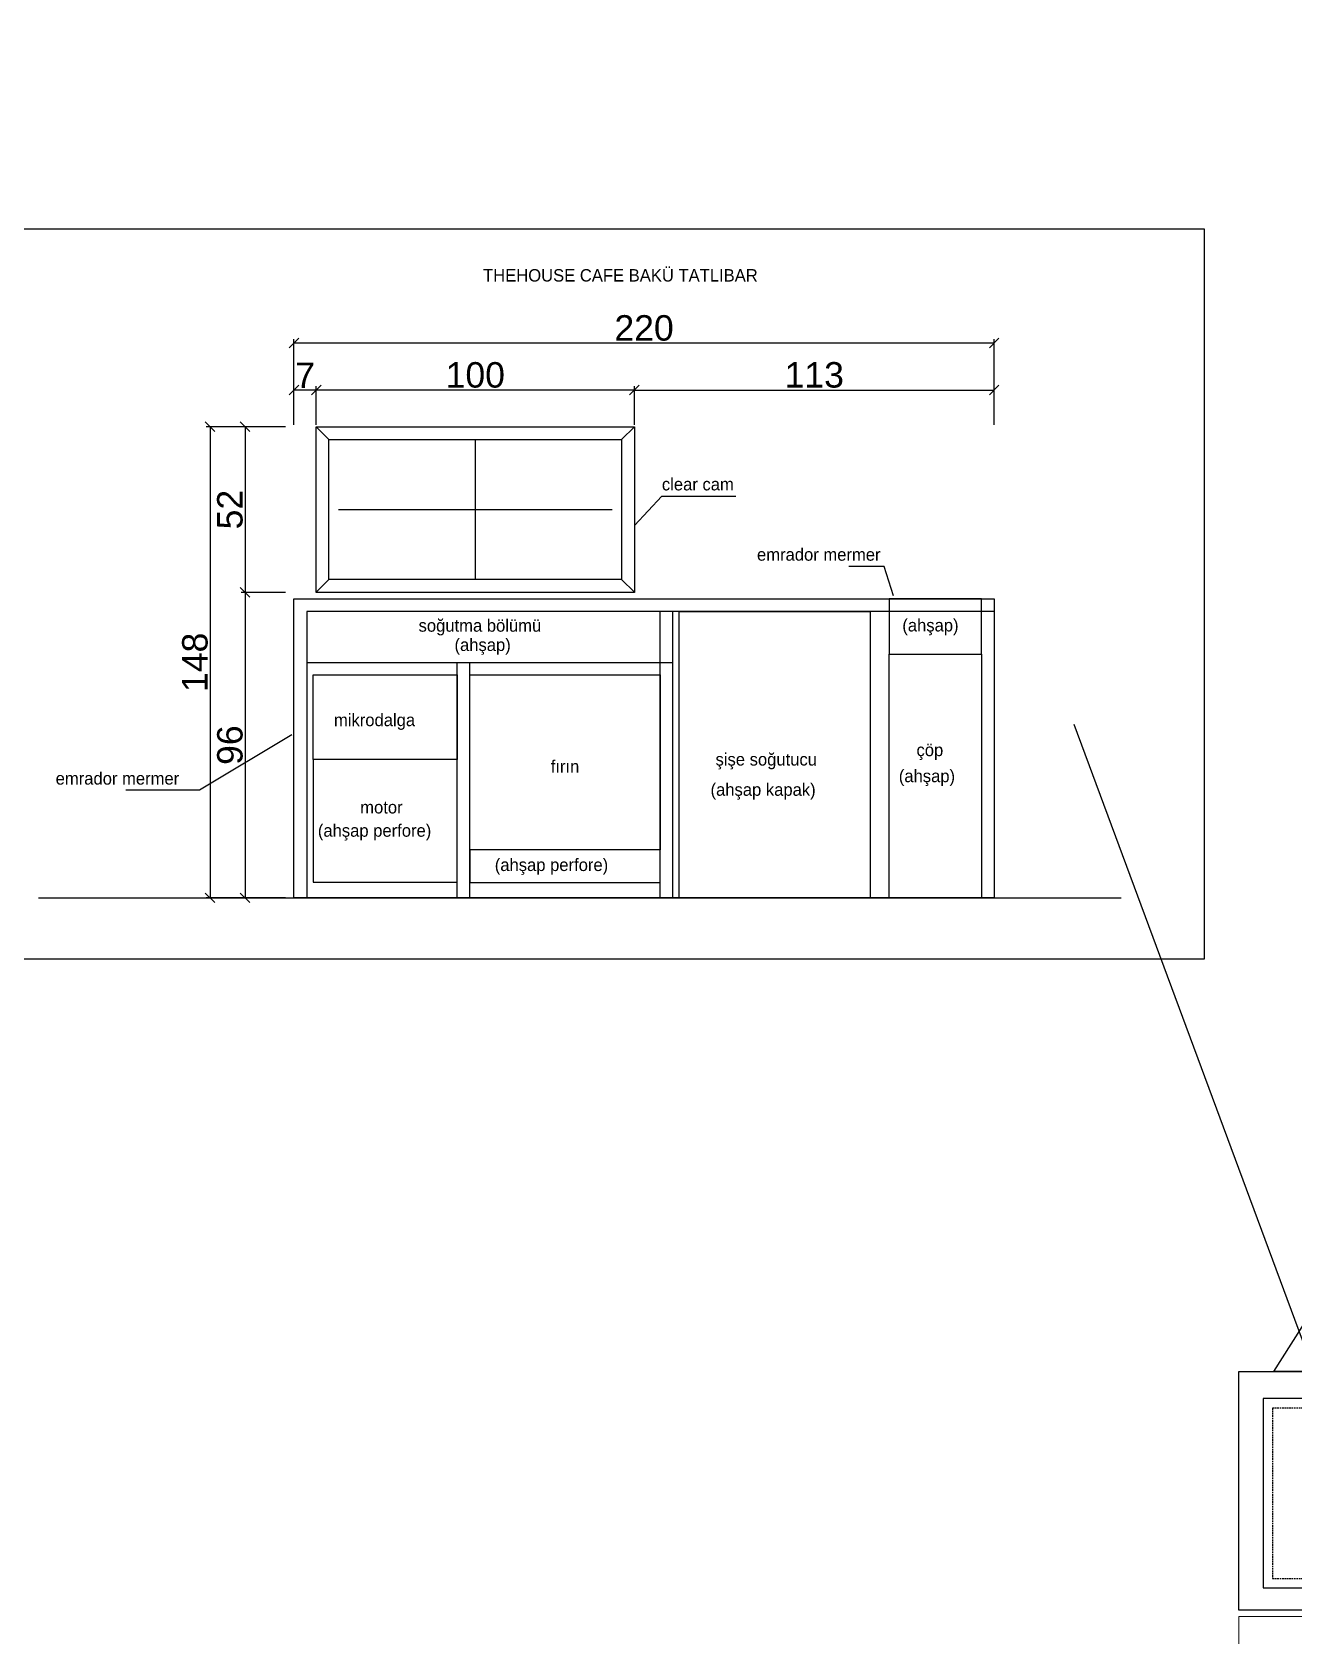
# Model space of a CAD drawing. Header units: centimetres. Extents: x 10243 to 22741, y 2279 to 4414.
# Drawn here: x 15112 to 15509, y 3263 to 3767 of the extents above; entities that cross this region are included whole.
import ezdxf

# ---------------------------------------------------------------- set-up
doc = ezdxf.new("R2010")
doc.units = ezdxf.units.CM
doc.header["$MEASUREMENT"] = 0
doc.linetypes.add('DASHED', pattern=[0.75, 0.5, -0.25])
doc.layers.add('MUTFAKEKİPMAN', color=1, linetype='Continuous')
doc.layers.add('S2000-002 Çizgi', color=7, linetype='Continuous')
for name, color, linetype, lineweight in [('xxx_Auto_Betonarme', 6, 'Continuous', 30), ('xxx_Auto_Duvar_Duvar Plan Kesit', 7, 'Continuous', 30), ('xxx_Auto_Kaplama_Ahşap', 34, 'Continuous', 13)]:
    doc.layers.add(name, color=color, linetype=linetype, lineweight=lineweight)
doc.styles.get("Standard").update_dxf_attribs({"font": 'arial.ttf'})
doc.styles.add('TAKSİM', font='GOTHIC.TTF', dxfattribs={"height": 20})
doc.dimstyles.new('OLCU50', dxfattribs={"dimtxt": 8, "dimasz": 3, "dimexe": 1.25, "dimexo": 0.625, "dimtad": 1, "dimdec": 0, "dimtxsty": 'Standard', "dimblk": 'OBLIQUE', "dimcen": 2.5, "dimclrd": 256, "dimclre": 251, "dimclrt": 25, "dimadec": 0, "dimazin": 0, "dimtfac": 1, "dimtdec": 0, "dimtmove": 0, "dimatfit": 3, "dimldrblk": 'OBLIQUE', "dimfxl": 1, "dimarcsym": 0})

# ---------------------------------------------------------------- blocks, each defined once
blk = doc.blocks.new('A$C503C02DF')
at = {"layer": 'S2000-002 Çizgi'}
for points in [[(43.11, 93.56), (5.97, 61.44), (7.72, 59), (44.86, 91.13)], [(59.5, 59), (0, 59), (0, 0), (59.5, 0)]]:
    blk.add_lwpolyline(points, close=True, dxfattribs=at)
at = {"layer": 'S2000-002 Çizgi', "const_width": 0.5}
blk.add_lwpolyline([(40.44, 91.64), (39.31, 93.21), (32.6, 88.38), (30.89, 87.15)], dxfattribs=at)
at = {"layer": 'S2000-002 Çizgi', "linetype": 'DASHED'}
blk.add_lwpolyline([(56.5, 56), (3, 56), (3, 3), (56.5, 3)], close=True, dxfattribs=at)
at = {"layer": 'S2000-002 Çizgi', "linetype": 'DASHED', "ltscale": 0.1}
blk.add_lwpolyline([(35.78, 52.93), (34.32, 52.76), (32.62, 52.31), (30.76, 51.67), (28.81, 50.93), (26.86, 50.2), (25, 49.56), (23.29, 49.1), (21.84, 48.93), (20.69, 49.1), (19.88, 49.56), (19.39, 50.2), (19.22, 50.93), (19.39, 51.67), (19.88, 52.31), (20.69, 52.76), (21.84, 52.93), (23.29, 52.76), (25, 52.31), (26.86, 51.67), (28.81, 50.93), (30.76, 50.2), (32.62, 49.56), (34.32, 49.1), (35.78, 48.93), (36.92, 49.1), (37.74, 49.56), (38.23, 50.2), (38.39, 50.93), (38.23, 51.67), (37.74, 52.31), (36.92, 52.76)], close=True, dxfattribs=at)
at = {"layer": 'S2000-002 Çizgi', "linetype": 'DASHED'}
for points in [[(15.22, 45.62), (41.89, 45.62, -1), (41.89, 41.28)], [(41.89, 41.28), (15.22, 41.28, 1), (15.22, 36.93)]]:
    blk.add_lwpolyline(points, format="xyb", dxfattribs=at)
at = {"layer": 'S2000-002 Çizgi'}
blk.add_arc((0.22, 59), 55, 0, 38.867, dxfattribs=at)
blk = doc.blocks.new('_Oblique')
at = {"color": 0, "linetype": 'ByBlock', "lineweight": -2}
blk.add_line((-0.5, -0.5), (0.5, 0.5), dxfattribs=at)
blk = doc.blocks.new('*D132')
at = {"color": 251, "lineweight": -2, "ltscale": 5, "transparency": 16777216}
for p, q in [((15201.31, 3643.95), (15201.31, 3656.12)), ((15301.31, 3643.95), (15301.31, 3656.12))]:
    blk.add_line(p, q, dxfattribs=at)
at = {"lineweight": -2, "ltscale": 5, "transparency": 16777216}
blk.add_line((15301.31, 3654.87), (15201.31, 3654.87), dxfattribs=at)
at = {"layer": 'Defpoints', "color": 0, "ltscale": 5, "transparency": 16777216}
for p in [(15201.31, 3654.87), (15201.31, 3643.33), (15301.31, 3643.33)]:
    blk.add_point(p, dxfattribs=at)
at = {"lineweight": -2, "ltscale": 5, "transparency": 16777216, "xscale": 3, "yscale": 3, "zscale": 3, "rotation": 180}
blk.add_blockref('_Oblique', (15201.31, 3654.87), dxfattribs=at)
at = {"lineweight": -2, "ltscale": 5, "transparency": 16777216, "xscale": 3, "yscale": 3, "zscale": 3}
blk.add_blockref('_Oblique', (15301.31, 3654.87), dxfattribs=at)
at = {"color": 25, "ltscale": 5, "transparency": 16777216, "insert": (15251.31, 3659.58), "char_height": 8, "attachment_point": 5}
blk.add_mtext('100', dxfattribs=at)
blk = doc.blocks.new('*D133')
at = {"color": 251, "lineweight": -2, "ltscale": 5, "transparency": 16777216}
for p, q in [((15194.31, 3643.95), (15194.31, 3656.12)), ((15201.31, 3643.95), (15201.31, 3656.12))]:
    blk.add_line(p, q, dxfattribs=at)
at = {"lineweight": -2, "ltscale": 5, "transparency": 16777216}
blk.add_line((15201.31, 3654.87), (15194.31, 3654.87), dxfattribs=at)
at = {"layer": 'Defpoints', "color": 0, "ltscale": 5, "transparency": 16777216}
for p in [(15194.31, 3654.87), (15194.31, 3643.33), (15201.31, 3643.33)]:
    blk.add_point(p, dxfattribs=at)
at = {"lineweight": -2, "ltscale": 5, "transparency": 16777216, "xscale": 3, "yscale": 3, "zscale": 3, "rotation": 180}
blk.add_blockref('_Oblique', (15194.31, 3654.87), dxfattribs=at)
at = {"lineweight": -2, "ltscale": 5, "transparency": 16777216, "xscale": 3, "yscale": 3, "zscale": 3}
blk.add_blockref('_Oblique', (15201.31, 3654.87), dxfattribs=at)
at = {"color": 25, "ltscale": 5, "transparency": 16777216, "insert": (15197.81, 3659.5), "char_height": 8, "attachment_point": 5}
blk.add_mtext('7', dxfattribs=at)
blk = doc.blocks.new('*D129')
at = {"color": 251, "lineweight": -2, "ltscale": 5, "transparency": 16777216}
for p, q in [((15191.68, 3643.33), (15177.66, 3643.33)), ((15191.68, 3591.28), (15177.66, 3591.28))]:
    blk.add_line(p, q, dxfattribs=at)
at = {"lineweight": -2, "ltscale": 5, "transparency": 16777216}
blk.add_line((15178.91, 3643.33), (15178.91, 3591.28), dxfattribs=at)
at = {"layer": 'Defpoints', "color": 0, "ltscale": 5, "transparency": 16777216}
for p in [(15192.31, 3643.33), (15178.91, 3591.28), (15192.31, 3591.28)]:
    blk.add_point(p, dxfattribs=at)
at = {"lineweight": -2, "ltscale": 5, "transparency": 16777216, "xscale": 3, "yscale": 3, "zscale": 3}
for p, rotation in [((15178.91, 3643.33), 90), ((15178.91, 3591.28), 270)]:
    blk.add_blockref('_Oblique', p, dxfattribs=dict(at, rotation=rotation))
at = {"color": 25, "ltscale": 5, "transparency": 16777216, "insert": (15174.2, 3617.3), "char_height": 8, "attachment_point": 5, "rotation": 90}
blk.add_mtext('52', dxfattribs=at)
blk = doc.blocks.new('*D130')
at = {"color": 251, "lineweight": -2, "ltscale": 5, "transparency": 16777216}
for p, q in [((15191.68, 3591.28), (15177.66, 3591.28)), ((15191.68, 3495.28), (15177.66, 3495.28))]:
    blk.add_line(p, q, dxfattribs=at)
at = {"lineweight": -2, "ltscale": 5, "transparency": 16777216}
blk.add_line((15178.91, 3591.28), (15178.91, 3495.28), dxfattribs=at)
at = {"layer": 'Defpoints', "color": 0, "ltscale": 5, "transparency": 16777216}
for p in [(15192.31, 3591.28), (15178.91, 3495.28), (15192.31, 3495.28)]:
    blk.add_point(p, dxfattribs=at)
at = {"lineweight": -2, "ltscale": 5, "transparency": 16777216, "xscale": 3, "yscale": 3, "zscale": 3}
for p, rotation in [((15178.91, 3591.28), 90), ((15178.91, 3495.28), 270)]:
    blk.add_blockref('_Oblique', p, dxfattribs=dict(at, rotation=rotation))
at = {"color": 25, "ltscale": 5, "transparency": 16777216, "insert": (15174.2, 3543.28), "char_height": 8, "attachment_point": 5, "rotation": 90}
blk.add_mtext('96', dxfattribs=at)
blk = doc.blocks.new('*D131')
at = {"color": 251, "lineweight": -2, "ltscale": 5, "transparency": 16777216}
for p, q in [((15191.06, 3643.33), (15166.66, 3643.33)), ((15191.06, 3495.28), (15166.66, 3495.28))]:
    blk.add_line(p, q, dxfattribs=at)
at = {"lineweight": -2, "ltscale": 5, "transparency": 16777216}
blk.add_line((15167.91, 3643.33), (15167.91, 3495.28), dxfattribs=at)
at = {"layer": 'Defpoints', "color": 0, "ltscale": 5, "transparency": 16777216}
for p in [(15191.68, 3643.33), (15167.91, 3495.28), (15191.68, 3495.28)]:
    blk.add_point(p, dxfattribs=at)
at = {"lineweight": -2, "ltscale": 5, "transparency": 16777216, "xscale": 3, "yscale": 3, "zscale": 3}
for p, rotation in [((15167.91, 3643.33), 90), ((15167.91, 3495.28), 270)]:
    blk.add_blockref('_Oblique', p, dxfattribs=dict(at, rotation=rotation))
at = {"color": 25, "ltscale": 5, "transparency": 16777216, "insert": (15163.2, 3569.3), "char_height": 8, "attachment_point": 5, "rotation": 90}
blk.add_mtext('148', dxfattribs=at)
blk = doc.blocks.new('*D134')
at = {"color": 251, "lineweight": -2, "transparency": 16777216}
for p, q in [((15301.31, 3643.95), (15301.31, 3656.12)), ((15414.43, 3643.95), (15414.43, 3656.12))]:
    blk.add_line(p, q, dxfattribs=at)
at = {"lineweight": -2, "transparency": 16777216}
blk.add_line((15301.31, 3654.87), (15414.43, 3654.87), dxfattribs=at)
at = {"layer": 'Defpoints', "color": 0, "transparency": 16777216}
for p in [(15414.43, 3654.87), (15301.31, 3643.33), (15414.43, 3643.33)]:
    blk.add_point(p, dxfattribs=at)
at = {"lineweight": -2, "transparency": 16777216, "xscale": 3, "yscale": 3, "zscale": 3, "rotation": 180}
blk.add_blockref('_Oblique', (15301.31, 3654.87), dxfattribs=at)
at = {"lineweight": -2, "transparency": 16777216, "xscale": 3, "yscale": 3, "zscale": 3}
blk.add_blockref('_Oblique', (15414.43, 3654.87), dxfattribs=at)
at = {"color": 25, "transparency": 16777216, "insert": (15357.87, 3659.59), "char_height": 8, "attachment_point": 5}
blk.add_mtext('113', dxfattribs=at)
blk = doc.blocks.new('*D135')
at = {"color": 251, "lineweight": -2, "transparency": 16777216}
for p, q in [((15194.31, 3650.66), (15194.31, 3670.88)), ((15414.43, 3650.66), (15414.43, 3670.88))]:
    blk.add_line(p, q, dxfattribs=at)
at = {"lineweight": -2, "transparency": 16777216}
blk.add_line((15414.43, 3669.63), (15194.31, 3669.63), dxfattribs=at)
at = {"layer": 'Defpoints', "color": 0, "transparency": 16777216}
for p in [(15194.31, 3669.63), (15194.31, 3650.04), (15414.43, 3650.04)]:
    blk.add_point(p, dxfattribs=at)
at = {"lineweight": -2, "transparency": 16777216, "xscale": 3, "yscale": 3, "zscale": 3, "rotation": 180}
blk.add_blockref('_Oblique', (15194.31, 3669.63), dxfattribs=at)
at = {"lineweight": -2, "transparency": 16777216, "xscale": 3, "yscale": 3, "zscale": 3}
blk.add_blockref('_Oblique', (15414.43, 3669.63), dxfattribs=at)
at = {"color": 25, "transparency": 16777216, "insert": (15304.37, 3674.34), "char_height": 8, "attachment_point": 5}
blk.add_mtext('220', dxfattribs=at)

msp = doc.modelspace()

# ---------------------------------------------------------------- linework, layer by layer
at = {"color": 251, "ltscale": 5}
for p, q in [((15205.31, 3639.33), (15201.31, 3643.33)), ((15251.31, 3639.33), (15251.31, 3595.33)), ((15297.31, 3639.33), (15301.31, 3643.33)), ((15208.31, 3617.33), (15294.31, 3617.33)), ((15205.31, 3595.33), (15201.31, 3591.33)), ((15297.31, 3595.33), (15301.31, 3591.33))]:
    msp.add_line(p, q, dxfattribs=at)
at = {"ltscale": 5}
for p, q in [((15301.31, 3612.26), (15309.96, 3621.55)), ((15309.96, 3621.55), (15333.2, 3621.55)), ((15379.83, 3599.46), (15368.73, 3599.46)), ((15382.79, 3590.17), (15379.83, 3599.46)), ((15193.63, 3546.49), (15164.65, 3529.1)), ((15164.65, 3529.1), (15141.41, 3529.1)), ((15113.97, 3495.28), (15454.3, 3495.28))]:
    msp.add_line(p, q, dxfattribs=at)
at = {"color": 1}
for p, q in [((15414.43, 3585.28), (15198.31, 3585.28)), ((15198.31, 3585.28), (15198.31, 3495.28)), ((15309.43, 3495.28), (15309.43, 3585.28)), ((15313.43, 3495.28), (15313.43, 3585.28)), ((15198.31, 3569.28), (15313.43, 3569.28)), ((15245.63, 3495.28), (15245.63, 3569.28)), ((15249.63, 3495.28), (15249.63, 3569.28))]:
    msp.add_line(p, q, dxfattribs=at)
msp.add_lwpolyline([(15080.52, 3705.49), (15480.43, 3705.49), (15480.43, 3476.01), (15080.52, 3476.01)], close=True)
at = {"ltscale": 5}
for points in [[(15201.31, 3643.33), (15301.31, 3643.33), (15301.31, 3591.28), (15201.31, 3591.28)], [(15410.46, 3589.28), (15381.43, 3589.28), (15381.43, 3571.82), (15410.46, 3571.82)], [(15315.43, 3585.28), (15375.43, 3585.28), (15375.43, 3495.28), (15315.43, 3495.28)], [(15381.43, 3571.82), (15410.43, 3571.82), (15410.43, 3495.28), (15381.43, 3495.28)], [(15245.63, 3538.81), (15200.31, 3538.81), (15200.31, 3565.4), (15245.63, 3565.4)], [(15249.63, 3565.4), (15309.43, 3565.4), (15309.43, 3510.4), (15249.63, 3510.4)], [(15245.63, 3538.81), (15200.31, 3538.81), (15200.31, 3500.27), (15245.63, 3500.27)], [(15309.43, 3510.4), (15249.63, 3510.4), (15249.63, 3500.14), (15309.43, 3500.14)]]:
    msp.add_lwpolyline(points, close=True, dxfattribs=at)
at = {"color": 251, "ltscale": 5}
msp.add_lwpolyline([(15205.31, 3639.33), (15297.31, 3639.33), (15297.31, 3595.33), (15205.31, 3595.33)], close=True, dxfattribs=at)
at = {"color": 1, "ltscale": 5}
msp.add_lwpolyline([(15194.31, 3589.28), (15414.43, 3589.28), (15414.43, 3495.28), (15194.31, 3495.28)], close=True, dxfattribs=at)
at = {"layer": 'MUTFAKEKİPMAN'}
msp.add_line((15588.14, 3149.06), (15439.62, 3549.72), dxfattribs=at)
at = {"layer": 'xxx_Auto_Betonarme', "lineweight": 30}
msp.add_lwpolyline([(15491.35, 3346.41), (15556.35, 3346.41), (15556.35, 3271.41), (15491.35, 3271.41)], close=True, dxfattribs=at)
at = {"layer": 'xxx_Auto_Duvar_Duvar Plan Kesit', "lineweight": 30}
for points in [[(15502.35, 3346.41), (16089.16, 4271.38)], [(15556.35, 3321.41), (15556.35, 3346.41), (15502.35, 3346.41)]]:
    msp.add_lwpolyline(points, dxfattribs=at)
at = {"layer": 'xxx_Auto_Kaplama_Ahşap'}
for p, q in [((15558.6, 3269.41), (15491.35, 3269.41)), ((15491.35, 3269.41), (15491.35, 3146.91))]:
    msp.add_line(p, q, dxfattribs=at)

# ---------------------------------------------------------------- block references
at = {"layer": 'S2000-002 Çizgi', "rotation": 270}
msp.add_blockref('A$C503C02DF', (15498.94, 3337.92), dxfattribs=at)

# ---------------------------------------------------------------- texts
at = {"style": 'TAKSİM'}
for s, p in [('THEHOUSE CAFE BAKÜ TATLIBAR', (15253.75, 3688.97)), ('clear cam ', (15309.97, 3623.33)), ('emrador mermer', (15339.87, 3601.24)), ('soğutma bölümü', (15233.48, 3578.93)), ('(ahşap)', (15385.55, 3579)), ('(ahşap)', (15244.77, 3572.87)), ('mikrodalga', (15206.88, 3549.24)), ('çöp', (15390.01, 3539.82)), ('fırın', (15275.02, 3534.64)), ('şişe soğutucu', (15326.83, 3536.86)), ('emrador mermer', (15119.39, 3530.88)), ('(ahşap)', (15384.45, 3531.64)), ('(ahşap kapak)', (15325.26, 3527.36)), ('motor', (15215.13, 3521.81)), ('(ahşap perfore)', (15201.82, 3514.5)), ('(ahşap perfore)', (15257.43, 3503.72))]:
    msp.add_text(s, height=3.9, dxfattribs=at).set_placement(p)

# ---------------------------------------------------------------- dimensions: what is measured, and where the dimension line sits
for base, p1, p2, picture, middle in [((15194.31, 3669.63), (15414.43, 3650.04), (15194.31, 3650.04), '*D135', (15304.37, 3674.34)), ((15414.43, 3654.87), (15301.31, 3643.33), (15414.43, 3643.33), '*D134', (15357.87, 3659.59))]:
    dim = msp.add_linear_dim(base=base, p1=p1, p2=p2, dimstyle='OLCU50')
    dim.commit()
    dim.dimension.update_dxf_attribs({"geometry": picture, "text_midpoint": middle})
at = {"ltscale": 5}
for base, p1, p2, angle, picture, middle in [((15194.31, 3654.87), (15201.31, 3643.33), (15194.31, 3643.33), 180, '*D133', (15197.81, 3659.5)), ((15201.31, 3654.87), (15301.31, 3643.33), (15201.31, 3643.33), 180, '*D132', (15251.31, 3659.58)), ((15178.91, 3495.28), (15192.31, 3591.28), (15192.31, 3495.28), 90, '*D130', (15174.2, 3543.28))]:
    dim = msp.add_linear_dim(base=base, p1=p1, p2=p2, angle=angle, dimstyle='OLCU50', override={"dimtmove": 1}, dxfattribs=at)
    dim.commit()
    dim.dimension.update_dxf_attribs({"geometry": picture, "text_midpoint": middle})
for base, p1, p2, picture, middle in [((15167.91, 3495.28), (15191.68, 3643.33), (15191.68, 3495.28), '*D131', (15163.2, 3569.3)), ((15178.91, 3591.28), (15192.31, 3643.33), (15192.31, 3591.28), '*D129', (15174.2, 3617.3))]:
    dim = msp.add_linear_dim(base=base, p1=p1, p2=p2, angle=90, dimstyle='OLCU50', dxfattribs=at)
    dim.commit()
    dim.dimension.update_dxf_attribs({"geometry": picture, "text_midpoint": middle})

doc.saveas('drawing.dxf')
